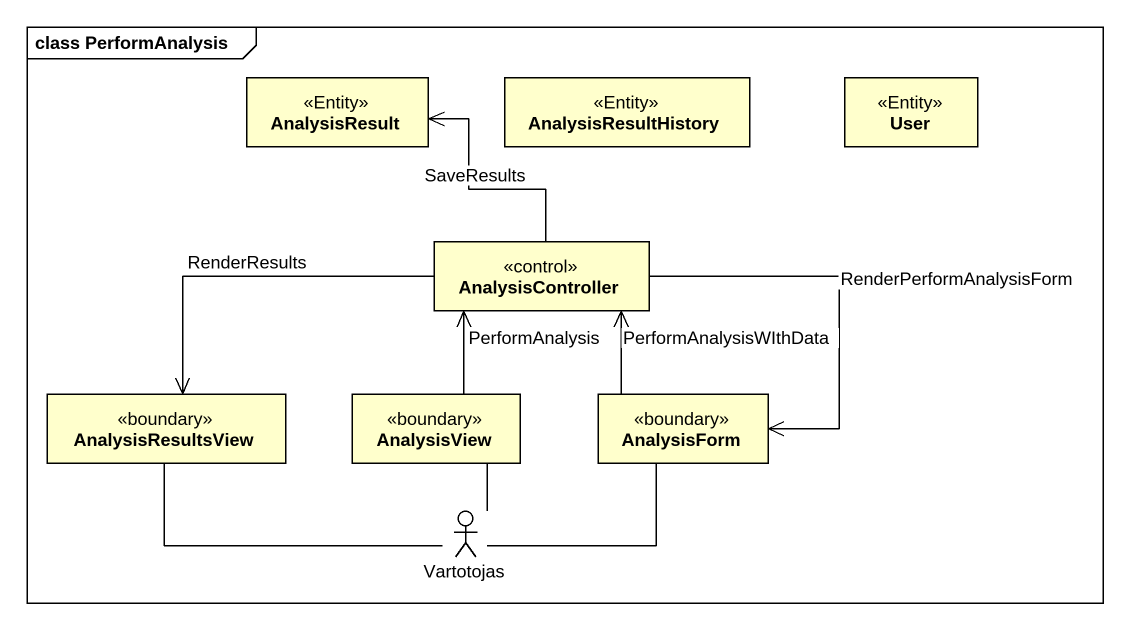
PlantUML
@startuml
mainframe class PerformAnalysis
allowmixing
hide circle
hide empty members
class AnalysisResult <<Entity>>
class AnalysisResultHistory <<Entity>>
class User <<Entity>>
class AnalysisController <<control>>
class AnalysisResultsView <<boundary>>
class AnalysisView <<boundary>>
class AnalysisForm <<boundary>>
actor Vartotojas
AnalysisController -up-> AnalysisResult : SaveResults
AnalysisController -left-> AnalysisResultsView : RenderResults
AnalysisController --> AnalysisForm : RenderPerformAnalysisForm
AnalysisView -up-> AnalysisController : PerformAnalysis
AnalysisForm -up-> AnalysisController : PerformAnalysisWIthData
Vartotojas -left- AnalysisResultsView
Vartotojas -up- AnalysisView
Vartotojas -right- AnalysisForm
@enduml
